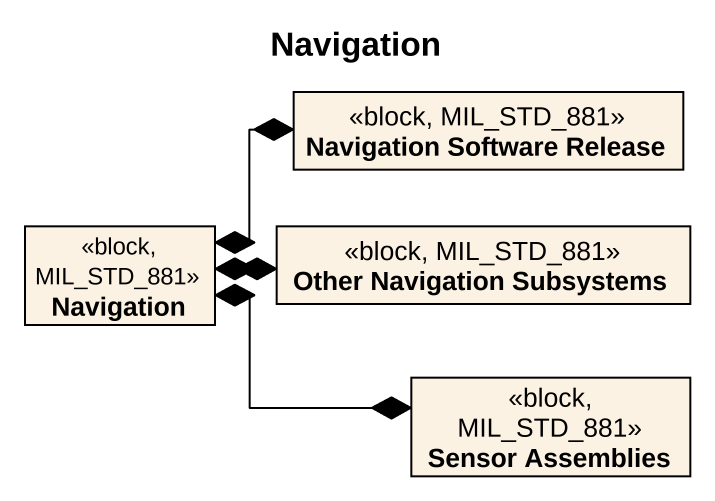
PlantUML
@startuml
title Navigation
hide circle
hide empty members
class "Navigation Software Release" as Navigation_Software_Release <<block, MIL_STD_881>>
class Navigation <<block, MIL_STD_881>>
class "Other Navigation Subsystems" as Other_Navigation_Subsystems <<block, MIL_STD_881>>
class "Sensor Assemblies" as Sensor_Assemblies <<block, MIL_STD_881>>
Navigation *-right-* Navigation_Software_Release
Navigation *-right-* Other_Navigation_Subsystems
Navigation *-right-* Sensor_Assemblies
@enduml
